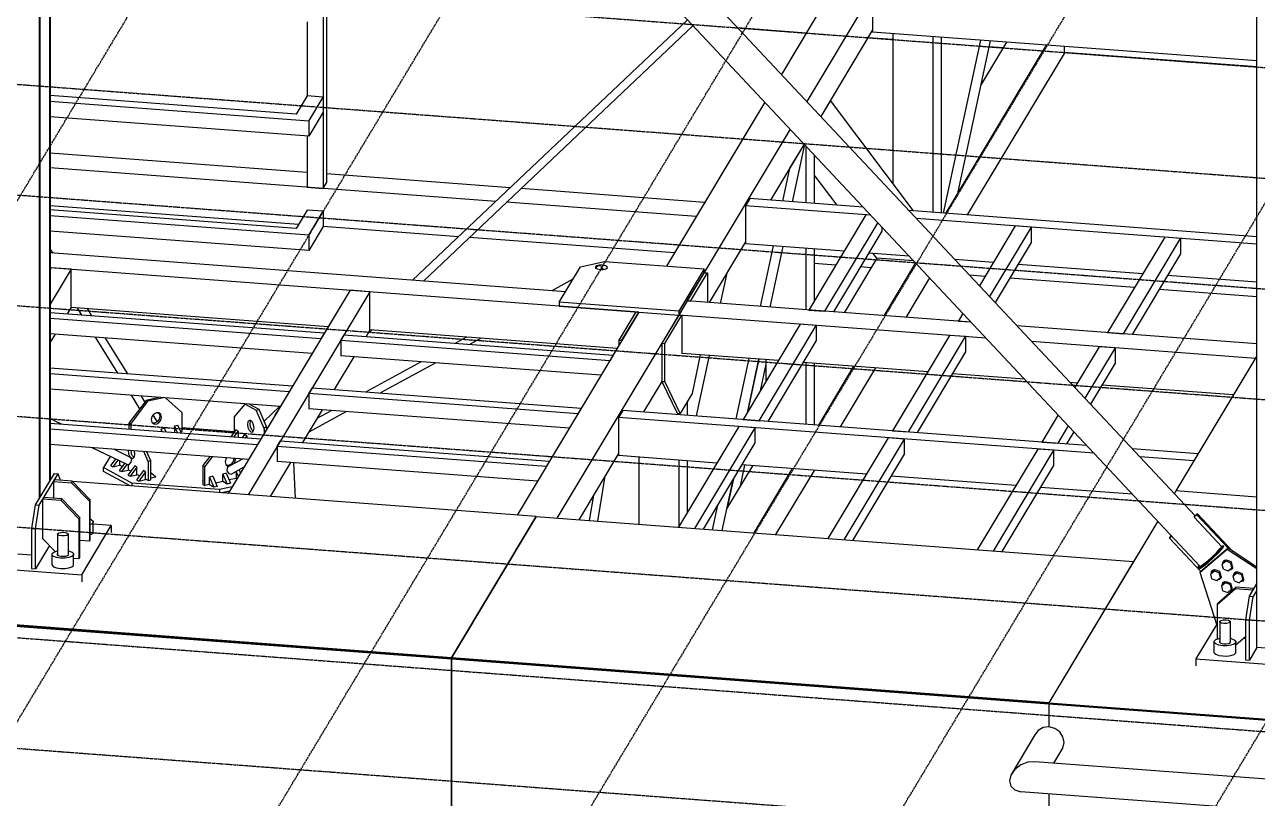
# Model space of a CAD drawing. Header units: millimetres. Extents: x -57554 to 16546, y 2142 to 98430.
# Drawn here: x -50483 to -47457, y 91812 to 93711 of the extents above; entities that cross this region are included whole.
import ezdxf

# ---------------------------------------------------------------- set-up
doc = ezdxf.new("R2010")
doc.units = ezdxf.units.MM
doc.linetypes.add('DXK_LINE_DOT3', pattern=[5.9187, 2.979, -0.9799, 0.9799, -0.9799])

msp = doc.modelspace()

# ---------------------------------------------------------------- linework, layer by layer
at = {"color": 2, "linetype": 'Continuous'}
for p, q in [((-50447.8, 95662.2), (-50447.8, 92548.2)), ((-50446.1, 95665.2), (-50446.1, 92551.2)), ((-47457.7, 92182.8), (-47457.7, 95437.1)), ((-50422, 95349.1), (-50422, 92591.4)), ((-50420.2, 95348), (-50420.2, 92594.3)), ((-47598.1, 92382.5), (-50333.8, 95299.2)), ((-47609.5, 92505.9), (-50210.2, 95278.8)), ((-47931.3, 94575.4), (-48563, 93522.5)), ((-49750.1, 94057.4), (-49750.1, 93309.3)), ((-49741.8, 94056.8), (-49741.8, 93323.2)), ((-48393, 93976.3), (-48625.3, 93589)), ((-48401.4, 93786.8), (-48401.4, 93693.2)), ((-49789.3, 93718.2), (-49789.3, 93536.7)), ((-48855.8, 93723.5), (-49530.6, 93084)), ((-48842.3, 93709.1), (-49503.9, 93082)), ((-48564.3, 93690.7), (-48732.6, 93703.4)), ((-48401.4, 93698.4), (-48528.8, 93486)), ((-48351.4, 93674.7), (-48412.8, 93679.3)), ((-47457.7, 93622.2), (-48401.4, 93693.2)), ((-48351.4, 93689.5), (-48351.4, 93320.7)), ((-48253.6, 93682.1), (-48253.6, 93250.4)), ((-48232.8, 93680.5), (-48232.8, 93248.9)), ((-48136.7, 93673.3), (-48227.8, 93248.5)), ((-48113, 93671.5), (-48193.3, 93297.2)), ((-48072.7, 93668.5), (-48136.4, 93562.3)), ((-47974.9, 93661.1), (-48222.7, 93248.1)), ((-47931.3, 93640.2), (-48169, 93244.1)), ((-48081.2, 93654.3), (-48116.1, 93657)), ((-47931.3, 93657.8), (-47931.3, 93640.2)), ((-47457.7, 93607.4), (-47931.3, 93643)), ((-49816.3, 93491.6), (-50420.2, 93537.1)), ((-49785.5, 93474.8), (-50420.2, 93522.6)), ((-49789.3, 93536.7), (-49816.3, 93491.6)), ((-49750.1, 93533.7), (-49789.3, 93536.7)), ((-49785.5, 93474.8), (-49750.1, 93533.7)), ((-49750.1, 93533.7), (-49750.1, 93496.3)), ((-48666, 93521.1), (-48907.4, 93118.9)), ((-48505.1, 93525.4), (-48528.8, 93486)), ((-48301.3, 93254), (-48505.1, 93525.4)), ((-49750.1, 93496.3), (-49785.5, 93437.4)), ((-49785.5, 93437.4), (-50420.2, 93485.2)), ((-49785.5, 93474.8), (-49785.5, 93437.4)), ((-49789.3, 93437.7), (-49789.3, 93312.3)), ((-48603.7, 93454.7), (-49176.4, 92500.1)), ((-49789.3, 93348.5), (-50420.2, 93396)), ((-48569.5, 93418.2), (-48652.1, 93280.4)), ((-48569.5, 93418.2), (-48605, 93359)), ((-48568.4, 93417.1), (-48598.6, 93276.4)), ((-48565.4, 93413.9), (-48565.4, 93273.9)), ((-48544.7, 93391.7), (-48544.7, 93272.3)), ((-49326.5, 93277.4), (-50420.2, 93359.8)), ((-49291.1, 93311), (-49741.8, 93344.9)), ((-48605, 93359), (-48622.3, 93278.2)), ((-48488.6, 93268.1), (-48544.7, 93342.8)), ((-49789.3, 93312.3), (-49750.1, 93309.3)), ((-49750.1, 93309.3), (-49741.8, 93323.2)), ((-48813.7, 93275), (-49264.5, 93309)), ((-48834.5, 93240.4), (-49299.9, 93275.4)), ((-48702.9, 93284.3), (-48713.2, 93266.9)), ((-48424.2, 93263.3), (-48702.9, 93284.3)), ((-48193.3, 93297.2), (-48222.7, 93248.1)), ((-49810.7, 93220.4), (-50420.2, 93266.3)), ((-49816.3, 93211.1), (-50420.2, 93256.6)), ((-49789.3, 93256.1), (-49816.3, 93211.1)), ((-49750.1, 93253.2), (-49789.3, 93256.1)), ((-49785.5, 93194.3), (-49750.1, 93253.2)), ((-49750.1, 93253.2), (-49750.1, 93215.8)), ((-48405.9, 93243.8), (-48713.2, 93266.9)), ((-48713.2, 93266.9), (-48713.2, 93173.4)), ((-48417.8, 93244.7), (-48558.2, 93010.8)), ((-48405.9, 93243.8), (-48417.8, 93244.7)), ((-47457.7, 93190.5), (-48311.9, 93254.8)), ((-49785.5, 93194.3), (-50420.2, 93242.1)), ((-49750.1, 93215.8), (-49785.5, 93156.9)), ((-49417.9, 93190.8), (-49750.1, 93215.8)), ((-48388.6, 93225.3), (-48519.1, 93007.8)), ((-48378.7, 93214.8), (-48378.7, 93204.3)), ((-47457.7, 93172.4), (-48293.6, 93235.3)), ((-48051, 93217.1), (-48139, 93070.5)), ((-48011.9, 93214.1), (-48051, 93217.1)), ((-49785.5, 93156.9), (-50420.2, 93204.7)), ((-49785.5, 93194.3), (-49785.5, 93156.9)), ((-48888.2, 93150.9), (-49391.3, 93188.8)), ((-48378.7, 93204.3), (-48497.6, 93006.2)), ((-48011.9, 93214.1), (-48114.1, 93043.9)), ((-48011.9, 93214.1), (-48011.9, 93176.7)), ((-47684.2, 93189.4), (-47824.6, 92955.5)), ((-47785.5, 92952.6), (-47645.1, 93186.5)), ((-47645.1, 93186.5), (-47684.2, 93189.4)), ((-47645.1, 93186.5), (-47645.1, 93149.1)), ((-50413.6, 93150.5), (-50420.2, 93161.2)), ((-48713.2, 93178.5), (-48802.8, 93029.2)), ((-48471.5, 93155.2), (-48713.2, 93173.4)), ((-48645.8, 93168.3), (-48677.7, 93019.8)), ((-48622.1, 93166.6), (-48654, 93018)), ((-48565.4, 93162.3), (-48565.4, 93011.3)), ((-48544.7, 93160.7), (-48544.7, 93033.3)), ((-48011.9, 93176.7), (-48100.4, 93029.3)), ((-49155.3, 93055.7), (-50420.2, 93151)), ((-49118.8, 93116.7), (-49059.5, 93130.3)), ((-49059.5, 93130.3), (-48814.9, 93111.9)), ((-48492, 93121), (-48544.7, 93125)), ((-48390.9, 93138.1), (-48471.2, 93004.2)), ((-48311.5, 93143.2), (-48410.9, 93150.7)), ((-48390.9, 93138.1), (-48399.7, 93149.8)), ((-48300.3, 93131.3), (-48390.9, 93138.1)), ((-48295.7, 93126.3), (-48373.4, 92996.9)), ((-48104.7, 93127.6), (-48199.3, 93134.7)), ((-47645.1, 93149.1), (-47764, 92951)), ((-48975.1, 93005.9), (-50420.2, 93114.8)), ((-50417.9, 93114.6), (-50420.2, 93110.8)), ((-50369, 93110.9), (-50420.2, 93025.6)), ((-50369, 93110.9), (-50417.9, 93114.6)), ((-50369, 93017.4), (-50369, 93110.9)), ((-49170.8, 93030), (-49118.8, 93116.7)), ((-49078.5, 93119.1), (-49082, 93116.6)), ((-49082, 93116.6), (-49081.6, 93113.9)), ((-49081.6, 93113.9), (-49077.4, 93111.6)), ((-49080.3, 93115), (-49080.4, 93113.2)), ((-49079.8, 93116), (-49075.2, 93119.8)), ((-49072, 93120.6), (-49078.5, 93119.1)), ((-49077.4, 93111.6), (-49070.4, 93110.3)), ((-49069.3, 93118.6), (-49075.2, 93119.8)), ((-49064.2, 93120.7), (-49072, 93120.6)), ((-49070.4, 93110.3), (-49062.7, 93110.5)), ((-49063.9, 93112.3), (-49067.7, 93117.4)), ((-49057.3, 93119.5), (-49064.2, 93120.7)), ((-49063.9, 93112.3), (-49064, 93110.4)), ((-49064, 93111.3), (-49061.2, 93110.8)), ((-49062.7, 93110.5), (-49056.2, 93112)), ((-49053.1, 93117.2), (-49057.3, 93119.5)), ((-49056.2, 93112), (-49052.6, 93114.4)), ((-49052.6, 93114.4), (-49053.1, 93117.2)), ((-48814.9, 93111.9), (-48877.3, 93007.9)), ((-48877.3, 92998.6), (-48814.9, 93102.5)), ((-48856.5, 93033.2), (-48814.9, 93102.5)), ((-48848.7, 93032.6), (-48807.1, 93102)), ((-48814.9, 93102.5), (-48814.9, 93111.9)), ((-48814.9, 93102.5), (-48807.1, 93102)), ((-48807.1, 93102), (-48807.1, 93029.5)), ((-48759.6, 93101.2), (-48775.5, 93027.1)), ((-48405.1, 93114.5), (-48431.4, 93116.5)), ((-48125.2, 93093.4), (-48163.2, 93096.3)), ((-47737.9, 93100), (-48044.1, 93123)), ((-47457.7, 93078.9), (-47677.3, 93095.4)), ((-49137.1, 93086.2), (-49188.5, 93058.2)), ((-48261.5, 93089.9), (-48319.7, 92992.8)), ((-47758.4, 93065.8), (-48064.6, 93088.9)), ((-49684.3, 93059.3), (-49983.3, 92560.9)), ((-49635.4, 93055.7), (-49934.4, 92557.2)), ((-49635.4, 93055.7), (-49684.3, 93059.3)), ((-49635.4, 92962.2), (-49635.4, 93055.7)), ((-48856.5, 93033.2), (-48877.3, 92998.6)), ((-48159.1, 92980.7), (-48856.5, 93033.2)), ((-48856.5, 93033.2), (-48848.7, 93032.6)), ((-47457.7, 93043.2), (-47697.8, 93061.2)), ((-49747.7, 92953.7), (-50420.2, 93004.3)), ((-50369, 93017.4), (-50378.7, 93001.2)), ((-49738, 92969.9), (-50369, 93017.4)), ((-50342.7, 92998.5), (-50353.7, 93016.2)), ((-50318.3, 92996.6), (-50329.3, 93014.4)), ((-48975.1, 93005.9), (-49274.2, 92507.5)), ((-48877.3, 93007.9), (-49170.8, 93030)), ((-49170.8, 93030), (-49170.8, 93020.7)), ((-49170.8, 93020.7), (-48877.3, 92998.6)), ((-48983, 93006.5), (-49024.5, 92937.2)), ((-49016.7, 92936.6), (-48975.1, 93005.9)), ((-48983, 93006.5), (-48975.1, 93005.9)), ((-48877.3, 93007.9), (-48877.3, 92998.6)), ((-48558.2, 93010.8), (-48519.1, 93007.8)), ((-48179.7, 93002.6), (-48191.4, 92983.1)), ((-49756, 92939.8), (-50420.2, 92989.8)), ((-48877.3, 92998.6), (-48918.9, 92929.3)), ((-48911.1, 92928.7), (-48869.5, 92998)), ((-48122.6, 92941.7), (-48877.3, 92998.6)), ((-48877.3, 92998.6), (-48869.5, 92998)), ((-48869.5, 92998), (-48869.5, 92904.5)), ((-48579, 92976.1), (-48719.3, 92742.2)), ((-48680.2, 92739.2), (-48539.9, 92973.2)), ((-48539.9, 92973.2), (-48579, 92976.1)), ((-48539.9, 92973.2), (-48539.9, 92935.8)), ((-48159.1, 92980.7), (-48191.4, 92983.1)), ((-47457.7, 92927.9), (-48046.9, 92972.3)), ((-49777.5, 92904), (-50420.2, 92952.4)), ((-50408.5, 92951.5), (-50420.2, 92932)), ((-50254.5, 92856), (-50309, 92944)), ((-50230.1, 92854.2), (-50284.6, 92942.2)), ((-49747.7, 92953.7), (-49756, 92939.8)), ((-49707.1, 92936.1), (-49698.8, 92950)), ((-49698.8, 92950), (-49038.5, 92900.2)), ((-49635.4, 92962.2), (-49645.1, 92945.9)), ((-49630.8, 92961.8), (-49642, 92951.2)), ((-49028.8, 92916.5), (-49635.4, 92962.2)), ((-49398.2, 92944.3), (-49425.6, 92929.4)), ((-48212.2, 92948.5), (-48352.5, 92714.6)), ((-48313.4, 92711.6), (-48173, 92945.5)), ((-48173, 92945.5), (-48212.2, 92948.5)), ((-48173, 92945.5), (-48173, 92908.1)), ((-47824.6, 92955.5), (-47785.5, 92952.6)), ((-49046.9, 92886.4), (-49707.1, 92936.1)), ((-49707.1, 92936.1), (-49707.1, 92898.7)), ((-49362.3, 92941.6), (-49389.7, 92926.7)), ((-49024.5, 92937.2), (-49024.5, 92923.6)), ((-49024.5, 92937.2), (-49016.7, 92936.6)), ((-48918.9, 92929.3), (-48918.9, 92835.8)), ((-48918.9, 92929.3), (-48911.1, 92928.7)), ((-48911.1, 92835.2), (-48911.1, 92928.7)), ((-48539.9, 92935.8), (-48658.7, 92737.6)), ((-47461.4, 92892), (-48010.3, 92933.3)), ((-47845.4, 92920.9), (-47905.2, 92821.2)), ((-47806.2, 92917.9), (-47880.2, 92794.6)), ((-47806.2, 92917.9), (-47845.4, 92920.9)), ((-47806.2, 92917.9), (-47806.2, 92880.5)), ((-49674.9, 92896.3), (-49723.1, 92816)), ((-49068.3, 92850.6), (-49707.1, 92898.7)), ((-49509.4, 92883.8), (-49645, 92810.1)), ((-49038.5, 92900.2), (-49046.9, 92886.4)), ((-48632.7, 92886.6), (-48869.5, 92904.5)), ((-48825.1, 92901.1), (-48844.5, 92805.8)), ((-48802.9, 92899.5), (-48834.7, 92750.9)), ((-48705.1, 92892.1), (-48736.9, 92743.5)), ((-48681.4, 92890.3), (-48709.6, 92758.3)), ((-48680.9, 92890.3), (-48708.5, 92760.3)), ((-48663.3, 92888.9), (-48663.3, 92835.6)), ((-48265.9, 92859), (-48572.1, 92882.1)), ((-48565.4, 92881.6), (-48565.4, 92730.6)), ((-48173, 92908.1), (-48291.9, 92710)), ((-47457.7, 92898.2), (-47656.5, 92566.8)), ((-49825.7, 92823.7), (-50420.2, 92868.5)), ((-49834, 92809.8), (-50420.2, 92854)), ((-49473.6, 92881.1), (-49609.2, 92807.4)), ((-48663.3, 92877.7), (-48677.1, 92812.6)), ((-48544.7, 92880), (-48544.7, 92729)), ((-48447.9, 92872.7), (-48534.6, 92728.3)), ((-48394.2, 92868.7), (-48480.9, 92724.2)), ((-48028.2, 92841.1), (-48205.3, 92854.5)), ((-47806.2, 92880.5), (-47866.6, 92780)), ((-49825.7, 92823.7), (-49834, 92809.8)), ((-48918.9, 92835.8), (-48964, 92760.6)), ((-48918.9, 92835.8), (-48881.5, 92757.9)), ((-48918.9, 92835.8), (-48911.1, 92835.2)), ((-48873.6, 92757.3), (-48911.1, 92835.2)), ((-47899, 92831.4), (-47916, 92832.7)), ((-47515.1, 92802.5), (-47838.5, 92826.8)), ((-49855.5, 92774), (-50420.2, 92816.6)), ((-50200.4, 92768.7), (-50220.8, 92801.6)), ((-50187.8, 92785.7), (-50196.5, 92799.7)), ((-50153.4, 92796.5), (-50185.2, 92789.2)), ((-50142.4, 92795.7), (-50180.8, 92786.8)), ((-50097, 92759.3), (-50137.6, 92795.3)), ((-49785.1, 92806.2), (-49776.8, 92820)), ((-49124.8, 92756.4), (-49785.1, 92806.2)), ((-49785.1, 92806.2), (-49785.1, 92768.7)), ((-49776.8, 92820), (-49116.5, 92770.3)), ((-48844.5, 92805.8), (-48873.6, 92757.3)), ((-50185.2, 92789.2), (-50227.1, 92732.8)), ((-50222.8, 92730.4), (-50180.8, 92786.8)), ((-50185.2, 92789.2), (-50180.8, 92786.8)), ((-49969, 92747.9), (-49941.8, 92779.8)), ((-49939.3, 92780.4), (-49941.8, 92779.8)), ((-49941.8, 92779.8), (-49914.5, 92764.9)), ((-49907.8, 92766.5), (-49932.3, 92779.8)), ((-49914.5, 92764.9), (-49907.8, 92766.5)), ((-49894.8, 92720.4), (-49914.5, 92764.9)), ((-49887.6, 92720.6), (-49907.8, 92766.5)), ((-49857.5, 92774.2), (-49895.4, 92738.3)), ((-49863.1, 92761.4), (-49865.3, 92758.5)), ((-49752.9, 92766.3), (-49801, 92686)), ((-49693.1, 92761.8), (-49785.8, 92711.4)), ((-49146.3, 92720.6), (-49785.1, 92768.7)), ((-49728.9, 92764.5), (-49766.1, 92744.3)), ((-49116.5, 92770.3), (-49124.8, 92756.4)), ((-49014.7, 92764.4), (-49025.1, 92747.1)), ((-47875.9, 92678.7), (-49014.7, 92764.4)), ((-48856.5, 92785.8), (-48856.5, 92752.5)), ((-50392.5, 92730.6), (-50420.2, 92743.8)), ((-49903.6, 92693.7), (-50420.2, 92732.6)), ((-50222.8, 92730.4), (-50227.1, 92732.8)), ((-50227.1, 92732.8), (-50227.1, 92718.1)), ((-50222.8, 92730.4), (-50222.8, 92717.8)), ((-50170.7, 92749.4), (-50172.4, 92742)), ((-50172.4, 92742), (-50170.7, 92735.3)), ((-50166.1, 92755.6), (-50170.7, 92749.4)), ((-50170.7, 92735.3), (-50166.1, 92731.3)), ((-50164.2, 92733.2), (-50168.7, 92733.5)), ((-50157.6, 92737), (-50167.8, 92753.4)), ((-50159.9, 92758.9), (-50166.1, 92755.6)), ((-50166.1, 92731.3), (-50159.9, 92730.8)), ((-50161.1, 92734.9), (-50164.5, 92733.2)), ((-50157.9, 92736.5), (-50164.2, 92733.2)), ((-50153.6, 92758.5), (-50159.9, 92758.9)), ((-50159.9, 92730.8), (-50153.6, 92734.2)), ((-50153.3, 92742.7), (-50157.9, 92736.5)), ((-50155.4, 92758.6), (-50153.3, 92756.8)), ((-50149, 92754.4), (-50153.6, 92758.5)), ((-50153.6, 92734.2), (-50149, 92740.4)), ((-50153.3, 92756.8), (-50151.6, 92750.1)), ((-50151.6, 92750.1), (-50153.3, 92742.7)), ((-50147.3, 92747.8), (-50149, 92754.4)), ((-50149, 92740.4), (-50147.3, 92747.8)), ((-50097, 92759.3), (-50097, 92712.6)), ((-49969, 92747.9), (-49969, 92710.5)), ((-49935.2, 92736.5), (-49936.3, 92730.1)), ((-49932.2, 92740), (-49935.2, 92736.5)), ((-49928.2, 92739.6), (-49932.2, 92740)), ((-49929.6, 92731.6), (-49928.5, 92738)), ((-49928.5, 92724), (-49929.6, 92731.6)), ((-49928.5, 92738), (-49927.6, 92739.1)), ((-49924.1, 92735.5), (-49928.2, 92739.6)), ((-49921.1, 92728.8), (-49924.1, 92735.5)), ((-49867.9, 92754.1), (-49868, 92753.8)), ((-49868, 92753.2), (-49868, 92753.8)), ((-49867, 92756), (-49867.9, 92754.1)), ((-49865.3, 92758.5), (-49867, 92756)), ((-47857.6, 92659.2), (-49025.1, 92747.1)), ((-49025.1, 92747.1), (-49025.1, 92653.6)), ((-48881.5, 92757.9), (-48873.6, 92757.3)), ((-48877.3, 92757.6), (-48877.3, 92754.1)), ((-48719.3, 92742.2), (-48680.2, 92739.2)), ((-47945.9, 92753.3), (-47985.7, 92686.9)), ((-49912, 92679.9), (-50420.2, 92718.2)), ((-50148.4, 92719), (-50140, 92721)), ((-50145.3, 92711.9), (-50148.4, 92719)), ((-50148.4, 92719), (-50148.4, 92712.2)), ((-50135.7, 92711.2), (-50140, 92721)), ((-50115.7, 92726.6), (-50107.3, 92728.5)), ((-50108, 92709.1), (-50115.7, 92726.6)), ((-50115.7, 92726.6), (-50115.7, 92709.7)), ((-50098.4, 92708.4), (-50107.3, 92728.5)), ((-50097, 92712.6), (-50100, 92711.9)), ((-49969, 92712.2), (-50097, 92721.8)), ((-49964.4, 92716.7), (-49977.3, 92699.3)), ((-49959, 92713.7), (-49970.1, 92698.7)), ((-49959, 92713.7), (-49964.4, 92716.7)), ((-49959, 92713.7), (-49959, 92697.9)), ((-49943.2, 92705.1), (-49949.1, 92697.2)), ((-49937.7, 92702.1), (-49943.2, 92705.1)), ((-49937.7, 92702.1), (-49941.8, 92696.6)), ((-49937.7, 92702.1), (-49937.7, 92696.3)), ((-49936.3, 92730.1), (-49935.2, 92722.5)), ((-49935.2, 92722.5), (-49932.2, 92715.7)), ((-49932.2, 92715.7), (-49928.2, 92711.6)), ((-49925.5, 92717.2), (-49928.5, 92724)), ((-49928.2, 92711.6), (-49924.1, 92711.2)), ((-49922, 92713.7), (-49925.5, 92717.2)), ((-49924.1, 92711.2), (-49921.1, 92714.7)), ((-49920, 92721.2), (-49921.1, 92728.8)), ((-49921.1, 92714.7), (-49920, 92721.2)), ((-49895.1, 92718.2), (-49894.8, 92721.1)), ((-49895.1, 92718.2), (-49895.1, 92708)), ((-49895.1, 92718.2), (-49894.8, 92714.9)), ((-49895, 92717.3), (-49895, 92708.1)), ((-49893.7, 92722.9), (-49894.8, 92721.1)), ((-49894.8, 92714.9), (-49894.6, 92714)), ((-49893.9, 92711.5), (-49894.8, 92714.9)), ((-49893.5, 92710.6), (-49893.9, 92711.5)), ((-49893.5, 92710.6), (-49893.9, 92711.5)), ((-49892, 92722.9), (-49893.7, 92722.9)), ((-49892, 92722.9), (-49887.7, 92720.7)), ((-49889.8, 92721.9), (-49892, 92722.9)), ((-49890.1, 92722), (-49892, 92722.9)), ((-49890.1, 92722), (-49889.8, 92721.9)), ((-49887.5, 92720.6), (-49889.8, 92721.9)), ((-49887.5, 92720.6), (-49889.8, 92721.9)), ((-48729.7, 92724.9), (-48878, 92477.6)), ((-48690.6, 92721.9), (-48838.9, 92474.7)), ((-48690.6, 92721.9), (-48729.7, 92724.9)), ((-48690.6, 92721.9), (-48690.6, 92684.5)), ((-48352.5, 92714.6), (-48313.4, 92711.6)), ((-47920.9, 92726.7), (-47946.6, 92684)), ((-47907.3, 92712.2), (-47925.1, 92682.4)), ((-49933.4, 92644.1), (-50420.2, 92680.7)), ((-50231.9, 92631.4), (-50319, 92673.1)), ((-49903.6, 92693.7), (-49912, 92679.9)), ((-49863, 92676.2), (-49854.7, 92690.1)), ((-49202.8, 92626.5), (-49863, 92676.2)), ((-49863, 92676.2), (-49863, 92638.8)), ((-49854.7, 92690.1), (-49194.5, 92640.3)), ((-48690.6, 92684.5), (-48817.4, 92473.1)), ((-48362.9, 92697.2), (-48511.2, 92450)), ((-48323.8, 92694.3), (-48472.1, 92447.1)), ((-48323.8, 92694.3), (-48362.9, 92697.2)), ((-48323.8, 92694.3), (-48323.8, 92656.9)), ((-47996.1, 92669.6), (-48144.4, 92422.4)), ((-47957, 92666.7), (-47996.1, 92669.6)), ((-47985.7, 92686.9), (-47946.6, 92684)), ((-47601.8, 92658), (-47763.6, 92670.2)), ((-50273.4, 92651.3), (-50289.7, 92624)), ((-50260.3, 92645), (-50272.3, 92628.9)), ((-50254.6, 92642.3), (-50266.8, 92625.9)), ((-50223, 92649.3), (-50264.1, 92669)), ((-50262.8, 92668.9), (-50263, 92668.5)), ((-50261.8, 92668.8), (-50261.8, 92667.9)), ((-50261.8, 92645.7), (-50261.8, 92643)), ((-50250.1, 92640.1), (-50250.1, 92629.7)), ((-50229.1, 92665.7), (-50229, 92666.3)), ((-50229.1, 92665.7), (-50228, 92658.1)), ((-50228, 92658.1), (-50225, 92651.3)), ((-50225, 92651.3), (-50220.9, 92647.2)), ((-50220.4, 92644.6), (-50223, 92649.3)), ((-50222.2, 92665.8), (-50221.3, 92659.6)), ((-50221.9, 92637.4), (-50220.4, 92644.6)), ((-50218.3, 92652.9), (-50221.3, 92659.6)), ((-50220.9, 92647.2), (-50216.8, 92646.9)), ((-50214.7, 92649.3), (-50218.3, 92652.9)), ((-50216.8, 92646.9), (-50213.8, 92650.4)), ((-50213.8, 92664.4), (-50214.2, 92665.2)), ((-50212.7, 92656.8), (-50213.8, 92664.4)), ((-50213.8, 92650.4), (-50212.7, 92656.8)), ((-50180.1, 92639), (-50190.9, 92663.5)), ((-50173.4, 92640.5), (-50183.3, 92662.9)), ((-50173.4, 92640.5), (-50180.1, 92639)), ((-50173.4, 92593.7), (-50173.4, 92640.5)), ((-50028.9, 92651.3), (-50045.4, 92629.1)), ((-50023.1, 92650.8), (-50041.1, 92626.7)), ((-49989, 92645.7), (-49990.7, 92638.3)), ((-49987.2, 92648.1), (-49989, 92645.7)), ((-49948.4, 92645.2), (-49981.3, 92627.3)), ((-49969.9, 92646.4), (-49971.6, 92639)), ((-49969.9, 92646.4), (-49970, 92646.8)), ((-49967.3, 92636.6), (-49965.6, 92644)), ((-49965.6, 92644), (-49966.2, 92646.6)), ((-49194.5, 92640.3), (-49202.8, 92626.5)), ((-49025.1, 92658.7), (-49122.7, 92496.1)), ((-48783.4, 92635.4), (-49025.1, 92653.6)), ((-48975.1, 92649.8), (-48975.1, 92485)), ((-48877.3, 92642.5), (-48877.3, 92478.8)), ((-48856.5, 92640.9), (-48856.5, 92513.5)), ((-48323.8, 92656.9), (-48450.6, 92445.5)), ((-47957, 92666.7), (-48105.3, 92419.4)), ((-47957, 92666.7), (-47957, 92629.3)), ((-47612.2, 92640.7), (-47745.3, 92650.7)), ((-50410.8, 92609.9), (-50457.2, 92532.6)), ((-50447.4, 92531.9), (-50401.1, 92609.2)), ((-50410.8, 92609.9), (-50401.1, 92609.2)), ((-50395.2, 92592.7), (-50401.1, 92609.2)), ((-50289.7, 92614.7), (-50289.7, 92624)), ((-50220.4, 92586.2), (-50289.7, 92624)), ((-50224.3, 92579), (-50289.7, 92614.7)), ((-50272.3, 92628.9), (-50266.8, 92625.9)), ((-50266.8, 92625.9), (-50250.1, 92629.7)), ((-50238.3, 92634.4), (-50251.1, 92617.3)), ((-50251.1, 92617.3), (-50245.6, 92614.3)), ((-50243.8, 92627), (-50250.1, 92630.4)), ((-50232.6, 92631.7), (-50245.6, 92614.3)), ((-50245.6, 92614.3), (-50228.8, 92618.2)), ((-50231.9, 92631.4), (-50226.7, 92631.9)), ((-50213, 92628.2), (-50229.8, 92605.7)), ((-50228.8, 92631.7), (-50228.8, 92618.2)), ((-50222.6, 92615.4), (-50228.8, 92618.8)), ((-50226.7, 92631.9), (-50221.9, 92637.4)), ((-50207.6, 92625.3), (-50224.4, 92602.7)), ((-50207.6, 92625.3), (-50213, 92628.2)), ((-50191.8, 92616.6), (-50208.6, 92594.1)), ((-50207.6, 92606.6), (-50207.6, 92625.3)), ((-50186.4, 92613.7), (-50203.1, 92591.1)), ((-50186.4, 92613.7), (-50191.8, 92616.6)), ((-50186.4, 92595), (-50186.4, 92613.7)), ((-50180.1, 92639), (-50180.1, 92592.2)), ((-50161.2, 92600.8), (-50173.4, 92611.5)), ((-50045.4, 92629.1), (-50045.4, 92582.3)), ((-50045.4, 92629.1), (-50041.1, 92626.7)), ((-50041.1, 92579.9), (-50041.1, 92626.7)), ((-49988.5, 92610.3), (-49996.9, 92608.4)), ((-49990.7, 92638.3), (-49989, 92631.6)), ((-49989, 92631.6), (-49984.4, 92627.6)), ((-49988.5, 92610.3), (-49977.6, 92585.6)), ((-49982.5, 92629.5), (-49987, 92629.8)), ((-49986.3, 92623.2), (-49986.7, 92615.9)), ((-49986.7, 92615.9), (-49982.1, 92609.8)), ((-49981.3, 92627.3), (-49986.3, 92623.2)), ((-49981.3, 92627.3), (-49984.4, 92627.6)), ((-49976.2, 92632.8), (-49982.5, 92629.5)), ((-49982.1, 92609.8), (-49975.4, 92608.4)), ((-49971.6, 92639), (-49976.2, 92632.8)), ((-49944.9, 92624.9), (-49975.4, 92608.4)), ((-49967.3, 92636.6), (-49969.3, 92633.8)), ((-49964.2, 92614.5), (-49964.2, 92597.2)), ((-49958.3, 92602.6), (-49963.7, 92614.7)), ((-49955.8, 92617.8), (-49959.7, 92616.9)), ((-49953, 92611.5), (-49955.8, 92617.8)), ((-49830.8, 92636.4), (-49880.8, 92553.2)), ((-49224.3, 92590.7), (-49863, 92638.8)), ((-49822.8, 92635.8), (-49818.9, 92548.5)), ((-48696.4, 92628.8), (-48760.2, 92522.6)), ((-48715.8, 92630.3), (-48726.8, 92578.2)), ((-48416.6, 92607.8), (-48722.8, 92630.8)), ((-48598.6, 92621.5), (-48693.3, 92463.7)), ((-48544.9, 92617.4), (-48639.6, 92459.7)), ((-47957, 92629.3), (-48083.8, 92417.8)), ((-50410.3, 92593.9), (-50412.3, 92590.4)), ((-50412.3, 92590.4), (-50412.3, 92548.9)), ((-50412.3, 92590.4), (-50368.3, 92587.1)), ((-50366.2, 92590.5), (-50410.3, 92593.9)), ((-50366.2, 92590.5), (-50368.3, 92587.1)), ((-50368.3, 92587.1), (-50324.3, 92541.7)), ((-50322.2, 92545.1), (-50366.2, 92590.5)), ((-49227.7, 92504), (-50365.4, 92589.6)), ((-50229.8, 92605.7), (-50224.4, 92602.7)), ((-50224.4, 92602.7), (-50207.6, 92606.6)), ((-50220.4, 92586.2), (-50220.4, 92578.7)), ((-50005.2, 92570), (-50220.4, 92586.2)), ((-50208.6, 92594.1), (-50203.1, 92591.1)), ((-50201.3, 92603.8), (-50207.6, 92607.2)), ((-50203.1, 92591.1), (-50186.4, 92595)), ((-50180.1, 92592.2), (-50186.4, 92595.6)), ((-50180.1, 92592.2), (-50173.4, 92593.7)), ((-50161.2, 92600.8), (-50173.4, 92598)), ((-50045.9, 92591), (-50045.4, 92591.7)), ((-50045.9, 92591), (-50045.4, 92590.8)), ((-50045.4, 92582.3), (-50041.1, 92579.9)), ((-50029.6, 92582.6), (-50041.1, 92579.9)), ((-50021.2, 92602.8), (-50029.6, 92600.8)), ((-50029.6, 92600.8), (-50018.7, 92576.2)), ((-50029.6, 92582.1), (-50029.6, 92600.8)), ((-50018.7, 92576.2), (-50029.6, 92582.1)), ((-50021.2, 92602.8), (-50010.3, 92578.1)), ((-49996.9, 92590.1), (-50013.9, 92586.2)), ((-49996.9, 92608.4), (-49986, 92583.7)), ((-49996.9, 92589.7), (-49996.9, 92608.4)), ((-49986, 92583.7), (-49996.9, 92589.7)), ((-49977.6, 92585.6), (-49986, 92583.7)), ((-49964.2, 92597.6), (-49981.2, 92593.7)), ((-49962.2, 92596.1), (-49964.2, 92597.2)), ((-49058.7, 92602.7), (-49077.1, 92492.6)), ((-48744.8, 92594.1), (-48771.5, 92469.6)), ((-48743.1, 92596.9), (-48758.2, 92525.9)), ((-48049.8, 92580.1), (-48356, 92603.2)), ((-50436.1, 92550.7), (-50438.2, 92547.2)), ((-50392.1, 92547.4), (-50436.1, 92550.7)), ((-50010.3, 92578.1), (-50018.7, 92576.2)), ((-49973.5, 92577.3), (-50005.2, 92570)), ((-50005.2, 92570), (-50005.2, 92562.5)), ((-49980, 92566.5), (-49999.1, 92562.1)), ((-49086.7, 92556.1), (-49097, 92494.1)), ((-47763.2, 92558.6), (-47989.2, 92575.6)), ((-47656.5, 92566.8), (-47660.4, 92560.2)), ((-47457.7, 92551.8), (-47656.5, 92566.8)), ((-47457.7, 92551.8), (-47656.5, 92566.8)), ((-50457.2, 92532.6), (-50466.6, 92475)), ((-50457.2, 92532.6), (-50447.4, 92531.9)), ((-50456.8, 92474.2), (-50447.4, 92531.9)), ((-50438.2, 92449.1), (-50438.2, 92547.2)), ((-50438.2, 92547.2), (-50394.2, 92543.9)), ((-50392.1, 92547.4), (-50394.2, 92543.9)), ((-50394.2, 92543.9), (-50350.2, 92498.5)), ((-50348.1, 92502), (-50392.1, 92547.4)), ((-50322.2, 92545.1), (-50324.3, 92541.7)), ((-50324.3, 92541.7), (-50324.3, 92443.5)), ((-50322.2, 92447), (-50322.2, 92545.1)), ((-48782.3, 92531.6), (-48795.2, 92471.4)), ((-50348.1, 92502), (-50350.2, 92498.5)), ((-50350.2, 92498.5), (-50350.2, 92400.3)), ((-50348.1, 92403.8), (-50348.1, 92502)), ((-50319, 92496.2), (-50322.2, 92497.3)), ((-50315.2, 92489), (-50319.4, 92485.5)), ((-50319, 92496.2), (-50315.1, 92492.7)), ((-50315.1, 92492.7), (-50315.2, 92489)), ((-50315.1, 92467.5), (-50315.1, 92492.7)), ((-49435.6, 92157.4), (-49227.7, 92504)), ((-49227.7, 92504), (-49435.6, 92157.4)), ((-49227.7, 92504), (-47760.5, 92393.5)), ((-47701.1, 92492.4), (-47968.4, 92046.9)), ((-47605.6, 92507.8), (-47612.2, 92502.2)), ((-47612.2, 92502.2), (-47610.6, 92505)), ((-47544.3, 92429.8), (-47612.2, 92502.2)), ((-47603.9, 92510.6), (-47610.6, 92505)), ((-47605.6, 92507.8), (-47603.9, 92510.6)), ((-47528.8, 92426), (-47605.6, 92507.8)), ((-47517.9, 92418.9), (-47603.9, 92510.6)), ((-50466.6, 92475), (-50466.6, 92376.8)), ((-50466.6, 92475), (-50456.8, 92474.2)), ((-50456.8, 92376), (-50456.8, 92474.2)), ((-50402.2, 92461.8), (-50399.1, 92463.9)), ((-50401.8, 92459.4), (-50402.2, 92461.8)), ((-50402.2, 92461.8), (-50402.2, 92409.4)), ((-50398.2, 92457.4), (-50401.8, 92459.4)), ((-50399.1, 92463.9), (-50393.5, 92465.2)), ((-50393.5, 92465.2), (-50386.8, 92465.3)), ((-50386.8, 92465.3), (-50380.8, 92464.2)), ((-50380.8, 92464.2), (-50377.1, 92462.2)), ((-50376.7, 92459.9), (-50379.8, 92457.7)), ((-50377.1, 92462.2), (-50376.7, 92459.9)), ((-50376.7, 92459.9), (-50376.7, 92409.4)), ((-50343.2, 92360.8), (-50270.5, 92482.1)), ((-50319.4, 92485.5), (-50322.2, 92484.6)), ((-50319.4, 92460.3), (-50322.2, 92459.3)), ((-50319.4, 92460.3), (-50315.2, 92463.7)), ((-50315.2, 92463.7), (-50315.1, 92467.5)), ((-50270.5, 92482.1), (-50315.1, 92485.4)), ((-50270.5, 92482.1), (-50270.5, 92464.8)), ((-50422.6, 92433), (-50456.8, 92376)), ((-50408.1, 92417.9), (-50438.2, 92449.1)), ((-50392.2, 92456.3), (-50398.2, 92457.4)), ((-50385.4, 92456.4), (-50392.2, 92456.3)), ((-50379.8, 92457.7), (-50385.4, 92456.4)), ((-50324.3, 92443.5), (-50348.1, 92445.3)), ((-50324.3, 92443.5), (-50322.2, 92447)), ((-47666.9, 92455.9), (-47672.5, 92451.2)), ((-47672.5, 92451.2), (-47670.8, 92454)), ((-47595.7, 92369.4), (-47672.5, 92451.2)), ((-47667.6, 92456.7), (-47670.8, 92454)), ((-47544.4, 92429.9), (-47548.6, 92424.4)), ((-47541.4, 92432.3), (-47545.7, 92426.5)), ((-47541.4, 92432.3), (-47544.9, 92429.3)), ((-47544.3, 92429.8), (-47544.9, 92429.3)), ((-47543.7, 92424.3), (-47539.3, 92430.1)), ((-47539.3, 92430.1), (-47541.4, 92432.3)), ((-50466.6, 92409.4), (-50499.9, 92411.9)), ((-50416, 92409.5), (-50415.9, 92413.2)), ((-50412.1, 92406), (-50416, 92409.5)), ((-50416, 92384.3), (-50416, 92409.5)), ((-50415.9, 92413.2), (-50411.7, 92416.7)), ((-50404.8, 92403.4), (-50412.1, 92406)), ((-50411.7, 92416.7), (-50404.2, 92419.3)), ((-50395.1, 92401.9), (-50404.8, 92403.4)), ((-50402.2, 92419.6), (-50404.2, 92419.3)), ((-50402.2, 92413.1), (-50403.2, 92412.3)), ((-50403.2, 92412.3), (-50403.2, 92410.4)), ((-50403.2, 92410.4), (-50401.2, 92408.6)), ((-50401.2, 92408.6), (-50397.4, 92407.2)), ((-50397.4, 92407.2), (-50392.4, 92406.4)), ((-50384.5, 92401.8), (-50395.1, 92401.9)), ((-50392.4, 92406.4), (-50386.9, 92406.4)), ((-50386.9, 92406.4), (-50381.8, 92407.1)), ((-50374.8, 92403.2), (-50384.5, 92401.8)), ((-50381.8, 92407.1), (-50377.9, 92408.4)), ((-50377.9, 92408.4), (-50375.8, 92410.2)), ((-50374.2, 92419.1), (-50376.7, 92419.5)), ((-50375.7, 92412.2), (-50376.7, 92413.1)), ((-50375.8, 92410.2), (-50375.7, 92412.2)), ((-50367.2, 92405.8), (-50374.8, 92403.2)), ((-50374.2, 92419.1), (-50366.8, 92416.5)), ((-50363.1, 92409.3), (-50367.2, 92405.8)), ((-50366.8, 92416.5), (-50362.9, 92413)), ((-50362.9, 92413), (-50363.1, 92409.3)), ((-50362.9, 92387.7), (-50362.9, 92413)), ((-50350.2, 92400.3), (-50362.9, 92401.3)), ((-50350.2, 92400.3), (-50348.1, 92403.8)), ((-47530.5, 92423.3), (-47597.4, 92366.6)), ((-47528.8, 92426), (-47595.7, 92369.4)), ((-47567, 92404.5), (-47579.2, 92393.6)), ((-47578.2, 92395.3), (-47567.3, 92405)), ((-47577.2, 92391.4), (-47564.9, 92402.4)), ((-47567.3, 92405), (-47556.9, 92415.2)), ((-47555.2, 92416.1), (-47567, 92404.5)), ((-47564.9, 92402.4), (-47553.1, 92413.9)), ((-47556.9, 92415.2), (-47548.6, 92424.4)), ((-47545.7, 92426.5), (-47555.2, 92416.1)), ((-47553.1, 92413.9), (-47543.7, 92424.3)), ((-47530.5, 92423.3), (-47528.8, 92426)), ((-47457.7, 92375.9), (-47530.5, 92423.3)), ((-47457.7, 92379.7), (-47528.8, 92426)), ((-50734.5, 92390.3), (-50343.2, 92360.8)), ((-50466.6, 92376.8), (-50456.8, 92376)), ((-50416, 92384.3), (-50412.1, 92380.8)), ((-50412.1, 92380.8), (-50404.8, 92378.1)), ((-50404.8, 92378.1), (-50395.1, 92376.6)), ((-50395.1, 92376.6), (-50384.5, 92376.6)), ((-50384.5, 92376.6), (-50374.8, 92378)), ((-50374.8, 92378), (-50367.2, 92380.6)), ((-50367.2, 92380.6), (-50363.1, 92384)), ((-50363.1, 92384), (-50362.9, 92387.7)), ((-47760.5, 92393.5), (-47968.4, 92046.9)), ((-47601.7, 92379.1), (-47600.9, 92381.9)), ((-47598, 92379.8), (-47601.7, 92379.1)), ((-47599.7, 92376.9), (-47601.7, 92379.1)), ((-47599, 92383.5), (-47600.9, 92381.9)), ((-47599.7, 92376.9), (-47596, 92377.6)), ((-47598.1, 92382.5), (-47594.8, 92383.1)), ((-47590.1, 92384.9), (-47598, 92379.8)), ((-47597.4, 92366.6), (-47595.7, 92369.4)), ((-47596, 92377.6), (-47588.1, 92382.7)), ((-47594.8, 92383.1), (-47587.8, 92387.6)), ((-47579.2, 92393.6), (-47590.1, 92384.9)), ((-47588.1, 92382.7), (-47577.2, 92391.4)), ((-47587.8, 92387.6), (-47578.2, 92395.3)), ((-47577.2, 92391.4), (-47579.2, 92393.6)), ((-50343.2, 92360.8), (-50343.2, 92343.5)), ((-47555.6, 92236.6), (-47597.4, 92366.6)), ((-47457.7, 92340.1), (-47476.8, 92308.2)), ((-47555.6, 92288.1), (-47511.6, 92326.8)), ((-47509.5, 92330.3), (-47553.5, 92291.5)), ((-47511.6, 92326.8), (-47509.5, 92330.3)), ((-47467.6, 92323.5), (-47511.6, 92326.8)), ((-47465.5, 92327), (-47509.5, 92330.3)), ((-47476.8, 92308.2), (-47486.1, 92250.5)), ((-47476.8, 92308.2), (-47467, 92307.5)), ((-47476.4, 92249.8), (-47467, 92307.5)), ((-47467.6, 92323.5), (-47465.5, 92327)), ((-47457.7, 92323.1), (-47467, 92307.5)), ((-47555.6, 92288.1), (-47553.5, 92291.5)), ((-47555.6, 92288.1), (-47555.6, 92202.8)), ((-49435.6, 92157.4), (-50902.8, 92267.9)), ((-50902.8, 92266.5), (-49435.6, 92156)), ((-50902.8, 92265.1), (-49435.6, 92154.6)), ((-47548.9, 92246.9), (-47545.9, 92249)), ((-47548.6, 92244.5), (-47548.9, 92246.9)), ((-47548.9, 92246.9), (-47548.9, 92194.5)), ((-47545.9, 92249), (-47540.2, 92250.3)), ((-47540.2, 92250.3), (-47533.5, 92250.5)), ((-47533.5, 92250.5), (-47527.5, 92249.4)), ((-47527.5, 92249.4), (-47523.8, 92247.4)), ((-47523.8, 92247.4), (-47523.5, 92245)), ((-47486.1, 92250.5), (-47476.4, 92249.8)), ((-47486.1, 92250.5), (-47486.1, 92152.3)), ((-47476.4, 92151.6), (-47476.4, 92249.8)), ((-47556.5, 92239.5), (-47607.4, 92154.8)), ((-47544.9, 92242.5), (-47548.6, 92244.5)), ((-47538.9, 92241.4), (-47544.9, 92242.5)), ((-47532.2, 92241.6), (-47538.9, 92241.4)), ((-47526.5, 92242.9), (-47532.2, 92241.6)), ((-47523.5, 92245), (-47526.5, 92242.9)), ((-47523.5, 92245), (-47523.5, 92194.5)), ((-47562.8, 92194.6), (-47562.6, 92198.4)), ((-47558.9, 92191.2), (-47562.8, 92194.6)), ((-47562.8, 92169.4), (-47562.8, 92194.6)), ((-47562.6, 92198.4), (-47558.5, 92201.8)), ((-47551.5, 92188.5), (-47558.9, 92191.2)), ((-47558.5, 92201.8), (-47550.9, 92204.4)), ((-47541.8, 92187), (-47551.5, 92188.5)), ((-47548.9, 92204.7), (-47550.9, 92204.4)), ((-47549.9, 92197.4), (-47550, 92195.5)), ((-47550, 92195.5), (-47547.9, 92193.7)), ((-47548.9, 92198.2), (-47549.9, 92197.4)), ((-47547.9, 92193.7), (-47544.1, 92192.3)), ((-47544.1, 92192.3), (-47539.1, 92191.5)), ((-47531.3, 92187), (-47541.8, 92187)), ((-47539.1, 92191.5), (-47533.7, 92191.5)), ((-47533.7, 92191.5), (-47528.6, 92192.2)), ((-47521.5, 92188.4), (-47531.3, 92187)), ((-47528.6, 92192.2), (-47524.7, 92193.6)), ((-47524.7, 92193.6), (-47522.5, 92195.4)), ((-47520.9, 92204.3), (-47523.5, 92204.7)), ((-47522.4, 92197.3), (-47523.5, 92198.2)), ((-47522.5, 92195.4), (-47522.4, 92197.3)), ((-47514, 92191), (-47521.5, 92188.4)), ((-47520.9, 92204.3), (-47513.6, 92201.6)), ((-47509.8, 92194.4), (-47514, 92191)), ((-47513.6, 92201.6), (-47509.7, 92198.1)), ((-47509.7, 92198.1), (-47509.8, 92194.4)), ((-47486.1, 92209), (-47509.7, 92188.3)), ((-47509.7, 92172.9), (-47509.7, 92198.1)), ((-47486.1, 92204.7), (-47490.7, 92205)), ((-49435.6, 92154.6), (-49435.6, 92157.4)), ((-47968.4, 92046.9), (-49435.6, 92157.4)), ((-49435.6, 92154.6), (-49435.6, 92157.4)), ((-49435.6, 91220.9), (-49435.6, 92156)), ((-49435.6, 92156), (-49435.6, 91220.9)), ((-49435.6, 92156), (-47968.4, 92045.5)), ((-47562.8, 92169.4), (-47558.9, 92165.9)), ((-47558.9, 92165.9), (-47551.5, 92163.3)), ((-47551.5, 92163.3), (-47541.8, 92161.8)), ((-47541.8, 92161.8), (-47531.3, 92161.7)), ((-47531.3, 92161.7), (-47521.5, 92163.1)), ((-47521.5, 92163.1), (-47514, 92165.7)), ((-47514, 92165.7), (-47509.8, 92169.1)), ((-47509.8, 92169.1), (-47509.7, 92172.9)), ((-47457.7, 92182.8), (-47476.4, 92151.6)), ((-47425.8, 92180.4), (-47457.7, 92182.8)), ((-49435.6, 92154.6), (-47968.4, 92044.1)), ((-47607.4, 92154.8), (-47607.4, 92137.5)), ((-47607.4, 92154.8), (-47216.1, 92125.3)), ((-47486.1, 92152.3), (-47476.4, 92151.6)), ((-47968.4, 92044.1), (-47968.4, 92046.9)), ((-47968.4, 92046.9), (-46990.2, 91973.3)), ((-47968.4, 92044.1), (-47968.4, 92046.9)), ((-47968.4, 92045.5), (-47968.4, 91987.6)), ((-47968.4, 92045.5), (-46990.2, 91971.9)), ((-47968.4, 92045.5), (-47968.4, 91987.6)), ((-47968.4, 92044.1), (-46990.2, 91970.5)), ((-47994.7, 91979.2), (-48002.8, 91968.2)), ((-47982.6, 91986), (-47994.7, 91979.2)), ((-47968.4, 91987.6), (-47982.6, 91986)), ((-47954.1, 91983.8), (-47968.4, 91987.6)), ((-47942.1, 91975.2), (-47954.1, 91983.8)), ((-47934, 91963), (-47942.1, 91975.2)), ((-48002.8, 91968.2), (-48062.1, 91869.4)), ((-47931.2, 91949.2), (-47934, 91963)), ((-47934, 91935.8), (-47931.2, 91949.2)), ((-47956.3, 91898.7), (-47934, 91935.8)), ((-48052.3, 91883.2), (-48062.1, 91869.4)), ((-48037.6, 91894.3), (-48052.3, 91883.2)), ((-48020.4, 91901), (-48037.6, 91894.3)), ((-48003.1, 91902.2), (-48020.4, 91901)), ((-46828.8, 91813.8), (-48003.1, 91902.2)), ((-48062.1, 91869.4), (-48065.5, 91855)), ((-48065.5, 91855), (-48062.1, 91842.2)), ((-48062.1, 91842.2), (-48052.3, 91832.9)), ((-48052.3, 91832.9), (-48037.6, 91828.5)), ((-46786.5, 91734.3), (-48037.6, 91828.5)), ((-47968.4, 91823.3), (-47968.4, 91707.1)), ((-47968.4, 91823.3), (-47968.4, 91707.1))]:
    msp.add_line(p, q, dxfattribs=at)
at = {"color": 1, "linetype": 'DXK_LINE_DOT3'}
for p, q in [((-52309.5, 90264.8), (-49300.1, 95280.9)), ((-51575.9, 90209.5), (-48566.5, 95225.6)), ((-50842.3, 90154.3), (-47832.9, 95170.4)), ((-50108.7, 90099), (-47099.3, 95115.1)), ((-49375.1, 90043.8), (-46365.6, 95059.9)), ((-48641.4, 89988.5), (-45632, 95004.6)), ((-55814.9, 94236.7), (-34276.6, 92614.8)), ((-55970.9, 93976.8), (-34432.6, 92354.8)), ((-56126.8, 93716.9), (-34588.5, 92094.9)), ((-56282.7, 93457), (-34744.4, 91835)), ((-56438.7, 93197.1), (-34900.4, 91575.1)), ((-56594.6, 92937.2), (-35056.3, 91315.2)), ((-56750.5, 92677.3), (-35212.2, 91055.3)), ((-56906.5, 92417.4), (-35368.2, 90795.4))]:
    msp.add_line(p, q, dxfattribs=at)
at = {"color": 6, "linetype": 'Continuous'}
for p, q in [((-47562.3, 92370.3), (-47571.3, 92362.7)), ((-47560.7, 92373), (-47569.6, 92365.5)), ((-47569.6, 92367.3), (-47569, 92369.8)), ((-47569.3, 92365.7), (-47569.6, 92367.3)), ((-47569, 92369.8), (-47567.5, 92371.8)), ((-47567.5, 92371.8), (-47565.3, 92373)), ((-47565.3, 92373), (-47562.6, 92373.2)), ((-47562.6, 92373.2), (-47561, 92372.8)), ((-47562.3, 92370.3), (-47560.7, 92373)), ((-47550.4, 92366.1), (-47562.3, 92370.3)), ((-47548.7, 92368.9), (-47560.7, 92373)), ((-47550.4, 92366.1), (-47548.7, 92368.9)), ((-47545.7, 92357.1), (-47548.7, 92368.9)), ((-47534.2, 92394.1), (-47543.1, 92386.5)), ((-47543.1, 92386.5), (-47541.4, 92389.3)), ((-47540.1, 92374.8), (-47543.1, 92386.5)), ((-47532.5, 92396.9), (-47541.4, 92389.3)), ((-47541.4, 92391.2), (-47540.9, 92393.6)), ((-47541.1, 92389.6), (-47541.4, 92391.2)), ((-47540.9, 92393.6), (-47539.3, 92395.6)), ((-47540.1, 92374.8), (-47528.2, 92370.6)), ((-47539.3, 92395.6), (-47537.1, 92396.8)), ((-47537.1, 92396.8), (-47534.5, 92397.1)), ((-47534.5, 92397.1), (-47532.8, 92396.6)), ((-47534.2, 92394.1), (-47532.5, 92396.9)), ((-47522.2, 92389.9), (-47534.2, 92394.1)), ((-47520.6, 92392.7), (-47532.5, 92396.9)), ((-47528.2, 92370.6), (-47519.2, 92378.2)), ((-47524.5, 92373.2), (-47525, 92373.3)), ((-47521.9, 92373.4), (-47524.5, 92373.2)), ((-47522.2, 92389.9), (-47520.6, 92392.7)), ((-47519.2, 92378.2), (-47522.2, 92389.9)), ((-47519.6, 92374.6), (-47521.9, 92373.4)), ((-47517.6, 92381), (-47520.6, 92392.7)), ((-47518.1, 92376.6), (-47519.6, 92374.6)), ((-47519.2, 92378.2), (-47517.6, 92381)), ((-47517.6, 92379.1), (-47518.1, 92376.6)), ((-47517.8, 92380.5), (-47517.6, 92379.1)), ((-47505.3, 92367.9), (-47514.3, 92360.3)), ((-47512.2, 92366.7), (-47509.9, 92367.9)), ((-47509.9, 92367.9), (-47507.3, 92368.1)), ((-47507.3, 92368.1), (-47505.6, 92367.7)), ((-47507, 92365.1), (-47505.3, 92367.9)), ((-47493.4, 92363.7), (-47505.3, 92367.9)), ((-47571.3, 92362.7), (-47569.6, 92365.5)), ((-47568.3, 92350.9), (-47571.3, 92362.7)), ((-47568.3, 92350.9), (-47556.3, 92346.8)), ((-47556.3, 92346.8), (-47547.4, 92354.3)), ((-47552.7, 92349.3), (-47553.1, 92349.4)), ((-47550.1, 92349.6), (-47552.7, 92349.3)), ((-47547.4, 92354.3), (-47550.4, 92366.1)), ((-47547.8, 92350.8), (-47550.1, 92349.6)), ((-47546.3, 92352.8), (-47547.8, 92350.8)), ((-47547.4, 92354.3), (-47545.7, 92357.1)), ((-47545.7, 92355.2), (-47546.3, 92352.8)), ((-47546, 92356.7), (-47545.7, 92355.2)), ((-47535.1, 92341.3), (-47544.1, 92333.7)), ((-47533.5, 92344.1), (-47542.4, 92336.5)), ((-47542.4, 92338.4), (-47541.9, 92340.8)), ((-47542.1, 92336.8), (-47542.4, 92338.4)), ((-47541.9, 92340.8), (-47540.3, 92342.8)), ((-47540.3, 92342.8), (-47538.1, 92344)), ((-47538.1, 92344), (-47535.5, 92344.3)), ((-47535.5, 92344.3), (-47533.8, 92343.8)), ((-47535.1, 92341.3), (-47533.5, 92344.1)), ((-47523.2, 92337.1), (-47535.1, 92341.3)), ((-47521.5, 92339.9), (-47533.5, 92344.1)), ((-47523.2, 92337.1), (-47521.5, 92339.9)), ((-47520.2, 92325.4), (-47523.2, 92337.1)), ((-47518.5, 92328.1), (-47521.5, 92339.9)), ((-47507, 92365.1), (-47515.9, 92357.6)), ((-47515.9, 92357.6), (-47514.3, 92360.3)), ((-47512.9, 92345.8), (-47515.9, 92357.6)), ((-47514.3, 92362.2), (-47513.7, 92364.7)), ((-47514, 92360.6), (-47514.3, 92362.2)), ((-47513.7, 92364.7), (-47512.2, 92366.7)), ((-47512.9, 92345.8), (-47501, 92341.6)), ((-47495, 92361), (-47507, 92365.1)), ((-47501, 92341.6), (-47492, 92349.2)), ((-47497.4, 92344.2), (-47497.8, 92344.3)), ((-47494.7, 92344.5), (-47497.4, 92344.2)), ((-47495, 92361), (-47493.4, 92363.7)), ((-47492, 92349.2), (-47495, 92361)), ((-47492.5, 92345.7), (-47494.7, 92344.5)), ((-47490.4, 92352), (-47493.4, 92363.7)), ((-47491, 92347.7), (-47492.5, 92345.7)), ((-47492, 92349.2), (-47490.4, 92352)), ((-47490.4, 92350.1), (-47491, 92347.7)), ((-47490.7, 92351.5), (-47490.4, 92350.1)), ((-47544.1, 92333.7), (-47542.4, 92336.5)), ((-47541.1, 92322), (-47544.1, 92333.7)), ((-47541.1, 92322), (-47529.1, 92317.8)), ((-47529.1, 92317.8), (-47520.2, 92325.4)), ((-47525.5, 92320.3), (-47526, 92320.5)), ((-47522.9, 92320.6), (-47525.5, 92320.3)), ((-47520.6, 92321.8), (-47522.9, 92320.6)), ((-47519.1, 92323.8), (-47520.6, 92321.8)), ((-47520.2, 92325.4), (-47518.5, 92328.1)), ((-47518.5, 92326.3), (-47519.1, 92323.8)), ((-47518.8, 92327.7), (-47518.5, 92326.3))]:
    msp.add_line(p, q, dxfattribs=at)

doc.saveas('drawing.dxf')
